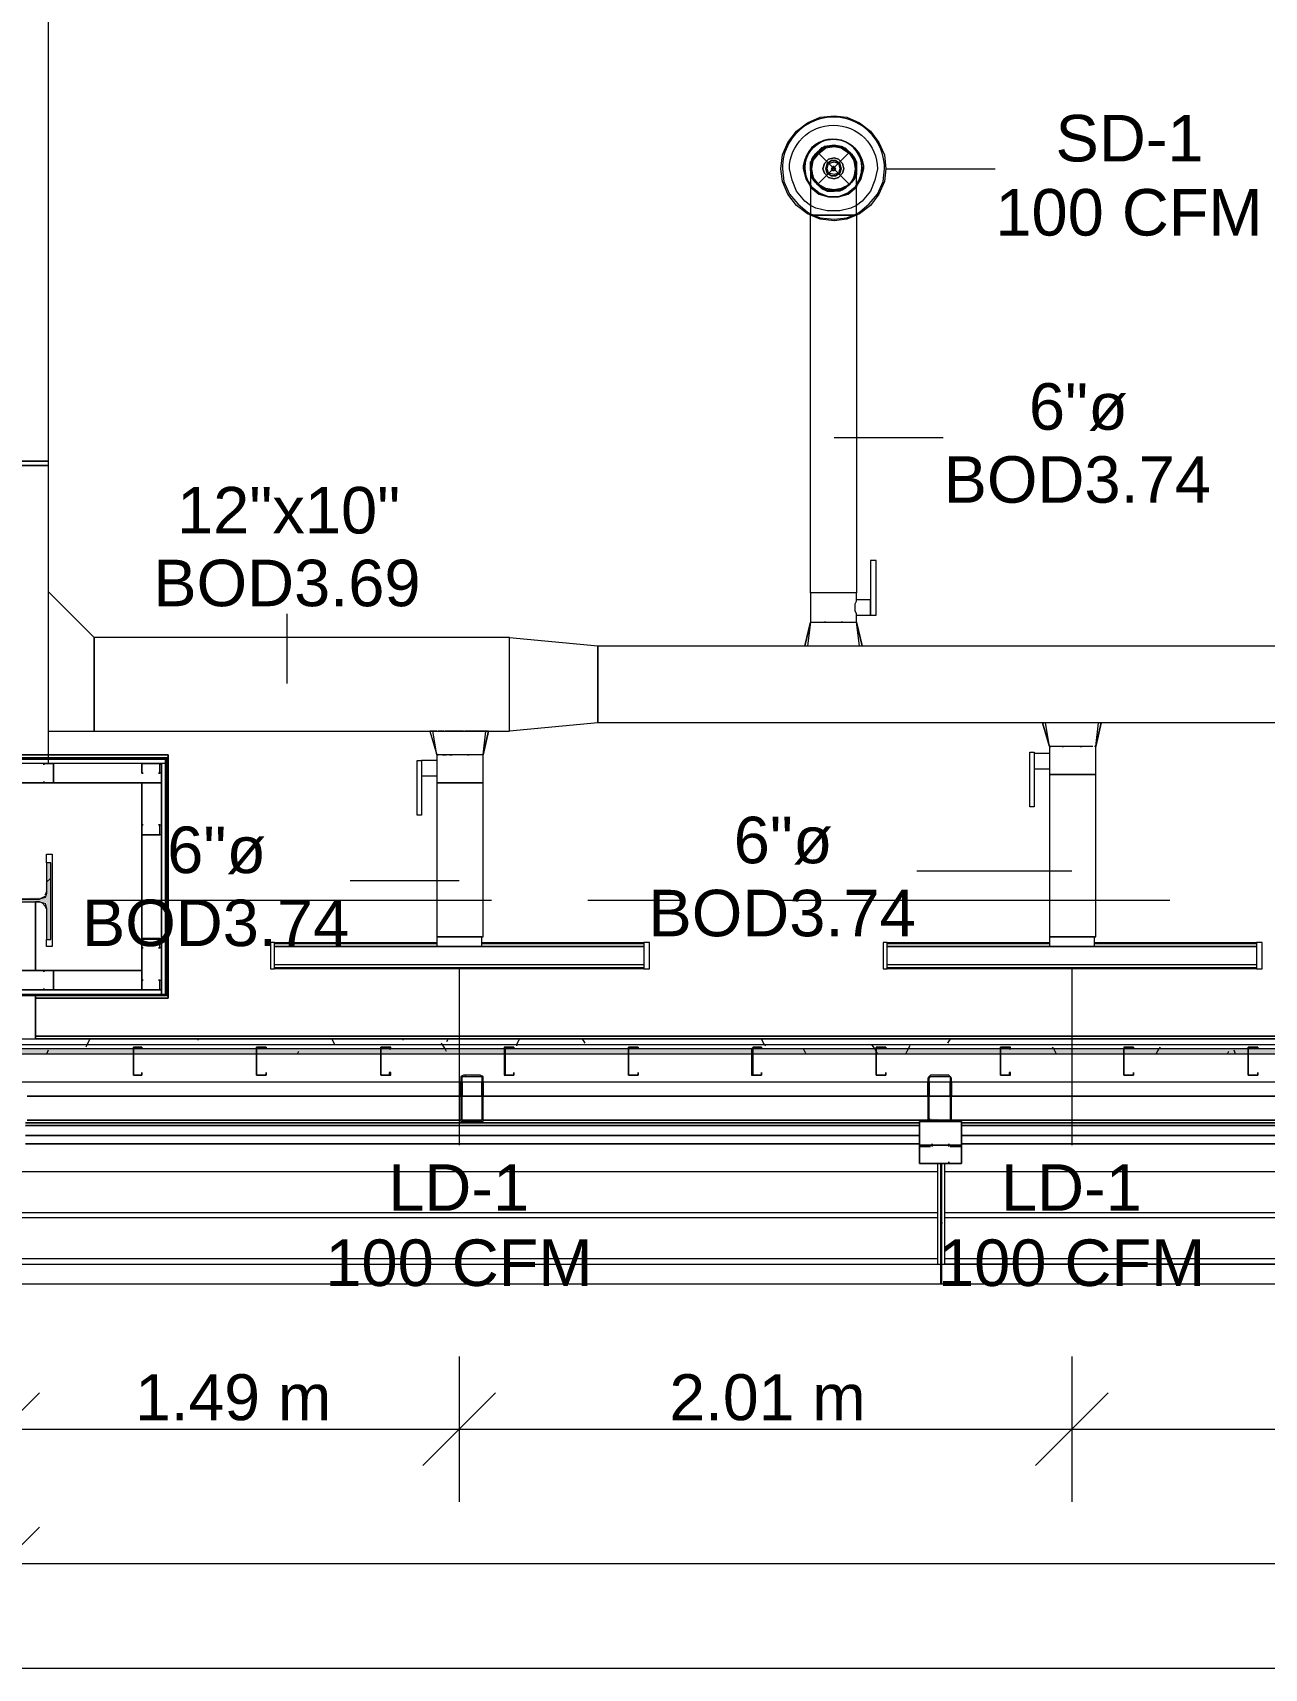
# Model space of a CAD drawing. Header units: metres. Extents: x 39 to 278, y -7 to 151.
# Drawn here: x 64.76 to 68.8, y 9 to 14.36 of the extents above; entities that cross this region are included whole.
import ezdxf

# ---------------------------------------------------------------- set-up
doc = ezdxf.new("R2010")
doc.units = ezdxf.units.M
doc.layers.add('HVAC - Ductos', color=5, linetype='Continuous', lineweight=50)
doc.layers.add('PDF_Geometry', color=7, linetype='Continuous', true_color=0xaaaaaa)
doc.layers.add('PDF_Solid Fills', color=7, linetype='Continuous', true_color=0xffffff)
doc.layers.add('PDF_Text', color=7, linetype='Continuous')
doc.styles.add('PDF Helvetica', font='')
doc.styles.get('PDF Helvetica').set_extended_font_data('Helvetica')

msp = doc.modelspace()

# ---------------------------------------------------------------- hatches: boundary and pattern name
at = {"layer": 'PDF_Solid Fills', "lineweight": 0, "transparency": 33554559}
msp.add_hatch(color=256, dxfattribs=at).paths.add_polyline_path([(64.8094, 11.6405), (64.8048, 11.5305), (64.7864, 11.526), (64.5526, 11.5214), (64.5526, 11.526), (64.5343, 11.526), (64.5343, 11.5397), (64.5298, 11.5397), (64.5298, 11.6405), (64.516, 11.6405), (64.516, 11.3885), (64.5298, 11.3885), (64.5298, 11.4939), (64.5343, 11.5122), (64.8048, 11.5122), (64.8094, 11.5077), (64.8094, 11.3885), (64.823, 11.3885), (64.823, 11.6405)])
h = msp.add_hatch(color=256, dxfattribs=at)
h.paths.add_polyline_path([(46.8196, 11.0127), (46.8196, 11.031), (45.1878, 11.031), (45.1878, 11.0127)])
h.paths.add_polyline_path([(104.0706, 11.0127), (106.0827, 11.0127), (106.0827, 11.031), (104.0706, 11.031)])
h.paths.add_polyline_path([(104.0659, 11.0127), (104.0659, 11.031), (101.2289, 11.031), (101.2289, 11.0127)])
h.paths.add_polyline_path([(101.2243, 11.0127), (101.2243, 11.031), (99.1984, 11.031), (99.1984, 11.0127)])
h.paths.add_polyline_path([(99.1938, 11.0127), (99.1938, 11.031), (96.3568, 11.031), (96.3568, 11.0127)])
h.paths.add_polyline_path([(96.3522, 11.0127), (96.3522, 11.031), (94.3263, 11.031), (94.3263, 11.0127)])
h.paths.add_polyline_path([(94.3217, 11.0127), (94.3217, 11.031), (93.5151, 11.031), (93.5151, 11.0127)])
h.paths.add_polyline_path([(93.5105, 11.0127), (93.5105, 11.031), (91.4846, 11.031), (91.4846, 11.0127)])
h.paths.add_polyline_path([(91.4801, 11.0127), (91.4801, 11.031), (89.4542, 11.031), (89.4542, 11.0127)])
h.paths.add_polyline_path([(89.4496, 11.0127), (89.4496, 11.031), (88.6429, 11.031), (88.6429, 11.0127)])
h.paths.add_polyline_path([(88.6383, 11.0127), (88.6383, 11.031), (86.6125, 11.031), (86.6125, 11.0127)])
h.paths.add_polyline_path([(86.6079, 11.0127), (86.6079, 11.031), (84.582, 11.031), (84.582, 11.0127)])
h.paths.add_polyline_path([(84.5774, 11.0127), (84.5774, 11.031), (83.7708, 11.031), (83.7708, 11.0127)])
h.paths.add_polyline_path([(83.7662, 11.0127), (83.7662, 11.031), (81.7404, 11.031), (81.7404, 11.0127)])
h.paths.add_polyline_path([(81.7358, 11.0127), (81.7358, 11.031), (78.8986, 11.031), (78.8986, 11.0127)])
h.paths.add_polyline_path([(78.894, 11.0127), (78.894, 11.031), (76.8682, 11.031), (76.8682, 11.0127)])
h.paths.add_polyline_path([(76.8636, 11.0127), (76.8636, 11.031), (74.0265, 11.031), (74.0265, 11.0127)])
h.paths.add_polyline_path([(74.0219, 11.0127), (74.0219, 11.031), (71.9961, 11.031), (71.9961, 11.0127)])
h.paths.add_polyline_path([(71.9915, 11.0127), (71.9915, 11.031), (71.1848, 11.031), (71.1848, 11.0127)])
h.paths.add_polyline_path([(71.1802, 11.0127), (71.1802, 11.031), (69.1543, 11.031), (69.1543, 11.0127)])
h.paths.add_polyline_path([(69.1497, 11.0127), (69.1497, 11.031), (67.1239, 11.031), (67.1239, 11.0127)])
h.paths.add_polyline_path([(67.1193, 11.0127), (67.1193, 11.031), (66.3127, 11.031), (66.3127, 11.0127)])
h.paths.add_polyline_path([(66.3081, 11.0127), (66.3081, 11.031), (64.2822, 11.031), (64.2822, 11.0127)])
h.paths.add_polyline_path([(64.2776, 11.0127), (64.2776, 11.031), (62.2518, 11.031), (62.2518, 11.0127)])
h.paths.add_polyline_path([(62.2472, 11.0127), (62.2472, 11.031), (61.4405, 11.031), (61.4405, 11.0127)])
h.paths.add_polyline_path([(61.436, 11.0127), (61.436, 11.031), (59.4101, 11.031), (59.4101, 11.0127)])
h.paths.add_polyline_path([(59.4055, 11.0127), (59.4055, 11.031), (56.5684, 11.031), (56.5684, 11.0127)])
h.paths.add_polyline_path([(56.5638, 11.0127), (56.5638, 11.031), (54.5379, 11.031), (54.5379, 11.0127)])
h.paths.add_polyline_path([(54.5333, 11.0127), (54.5333, 11.031), (51.6963, 11.031), (51.6963, 11.0127)])
h.paths.add_polyline_path([(51.6917, 11.0127), (51.6917, 11.031), (49.6658, 11.031), (49.6658, 11.0127)])
h.paths.add_polyline_path([(49.6612, 11.0127), (49.6612, 11.031), (48.8546, 11.031), (48.8546, 11.0127)])
h.paths.add_polyline_path([(48.85, 11.0127), (48.85, 11.031), (46.8241, 11.031), (46.8241, 11.0127)])
h = msp.add_hatch(color=256, dxfattribs=at)
h.paths.add_polyline_path([(66.1706, 10.9393), (66.1706, 10.9439), (66.166, 10.9439)])
h.paths.add_polyline_path([(66.1706, 10.9347), (66.166, 10.9347), (66.166, 10.7926), (66.2393, 10.7926), (66.2393, 10.9347), (66.2348, 10.9347), (66.2348, 10.7972), (66.1706, 10.7972)])
h.paths.add_polyline_path([(66.2393, 10.9393), (66.2393, 10.9439), (66.2348, 10.9439)])
h.paths.add_polyline_path([(66.2302, 10.9393), (66.2302, 10.9439), (66.1752, 10.9439)])
h = msp.add_hatch(color=256, dxfattribs=at)
h.paths.add_polyline_path([(67.702, 10.7926), (67.7701, 10.7972), (67.706, 10.8018), (67.7014, 10.8018), (67.7014, 10.7926)])
h.paths.add_polyline_path([(67.7701, 10.7972), (67.7747, 10.9347), (67.7701, 10.9347)])
h.paths.add_polyline_path([(67.7656, 10.9393), (67.7656, 10.9439), (67.7014, 10.9439)])
h.paths.add_polyline_path([(67.7014, 10.9347), (67.6968, 10.9347), (67.6968, 10.8018)])

# ---------------------------------------------------------------- linework, layer by layer
at = {"layer": 'HVAC - Ductos', "lineweight": 0}
for points in [[(64.8139, 14.7802), (64.8139, 12.956), (64.4564, 12.956), (64.4564, 14.7802)], [(67.3118, 12.5251), (67.3118, 13.7627), (67.3027, 13.7673), (67.266, 13.7947), (67.2385, 13.8314), (67.2201, 13.8727), (67.2156, 13.9139), (67.2201, 13.9598), (67.2385, 14.001), (67.266, 14.0377), (67.3027, 14.0652), (67.3439, 14.0835), (67.3897, 14.0881), (67.431, 14.0835), (67.4723, 14.0652), (67.5089, 14.0377), (67.5364, 14.001), (67.5548, 13.9598), (67.5594, 13.9139), (67.5548, 13.8727), (67.5364, 13.8314), (67.5089, 13.7947), (67.4723, 13.7673), (67.4631, 13.7627), (67.4631, 12.5251), (67.454, 12.5251), (67.4402, 12.5251), (67.4264, 12.5251), (67.4081, 12.5251), (67.3897, 12.5251), (67.3668, 12.5251), (67.3485, 12.5251), (67.3348, 12.5251), (67.321, 12.5251), (67.3164, 12.5251)], [(67.454, 13.8864), (67.4402, 13.8635), (67.4127, 13.8498), (67.3897, 13.8452), (67.3623, 13.8498), (67.3393, 13.8635), (67.321, 13.8864), (67.3164, 13.9139), (67.321, 13.9414), (67.3393, 13.9643), (67.3623, 13.9827), (67.3897, 13.9872), (67.4127, 13.9827), (67.4402, 13.9643), (67.454, 13.9414), (67.4585, 13.9139)], [(67.3485, 13.9827), (67.3348, 13.9689), (67.3485, 13.9781), (67.3668, 13.9872)], [(67.3577, 13.9323), (67.3531, 13.9139), (67.3577, 13.9323), (67.3714, 13.946), (67.3897, 13.9506), (67.4035, 13.946), (67.4173, 13.9323), (67.4218, 13.9139), (67.4173, 13.9323), (67.4035, 13.946), (67.3897, 13.9506), (67.3714, 13.946)], [(67.3668, 13.9323), (67.3623, 13.9139), (67.3668, 13.9323), (67.3806, 13.9414), (67.3943, 13.9414), (67.4081, 13.9323), (67.4127, 13.9139), (67.4081, 13.9323), (67.3943, 13.9414), (67.3806, 13.9414)], [(67.4035, 13.9002), (67.3897, 13.8956), (67.3714, 13.9002), (67.3668, 13.9139), (67.3714, 13.9323), (67.3897, 13.9368), (67.4035, 13.9323), (67.4081, 13.9139)], [(67.2889, 13.9139), (67.2981, 13.8819), (67.3118, 13.8589), (67.2981, 13.8819)], [(67.3348, 13.8635), (67.3164, 13.8864), (67.3118, 13.9139), (67.3118, 13.9093), (67.3118, 13.8956), (67.321, 13.8773), (67.3348, 13.8635), (67.3485, 13.8498), (67.3668, 13.8406), (67.3897, 13.8406), (67.3623, 13.8452), (67.3577, 13.8452)], [(67.4173, 13.9002), (67.4218, 13.9139), (67.4173, 13.9002), (67.4035, 13.8864), (67.3897, 13.8819), (67.3714, 13.8864), (67.3577, 13.9002), (67.3531, 13.9139), (67.3577, 13.9002), (67.3714, 13.8864), (67.3897, 13.8819), (67.4035, 13.8864)], [(67.4081, 13.9002), (67.4127, 13.9139), (67.4081, 13.9002), (67.3943, 13.891), (67.3806, 13.891), (67.3668, 13.9002), (67.3623, 13.9139), (67.3668, 13.9002), (67.3806, 13.891), (67.3943, 13.891)], [(67.3852, 13.9185), (67.3806, 13.9139), (67.3852, 13.9231), (67.3897, 13.9231), (67.3943, 13.9139), (67.3897, 13.9185)], [(67.3897, 13.9093), (67.3943, 13.9139), (67.3897, 13.9093), (67.3852, 13.9093), (67.3806, 13.9139), (67.3852, 13.9093)], [(67.4402, 13.8635), (67.4585, 13.8864), (67.4402, 13.8635), (67.4173, 13.8452)], [(67.3164, 13.8543), (67.3393, 13.836), (67.3714, 13.8222), (67.4035, 13.8222), (67.4356, 13.836), (67.4585, 13.8543), (67.4631, 13.8635), (67.4585, 13.8543), (67.4356, 13.836), (67.4035, 13.8222), (67.3714, 13.8222), (67.3393, 13.836), (67.3164, 13.8543), (67.3118, 13.8635)], [(67.4631, 13.8543), (67.4356, 13.8314), (67.4035, 13.8222), (67.3714, 13.8222), (67.3393, 13.8314), (67.3118, 13.8543), (67.3118, 13.8589), (67.3118, 13.8543), (67.3393, 13.8314), (67.3714, 13.8222), (67.4035, 13.8222), (67.4356, 13.8314), (67.4631, 13.8543), (67.4631, 13.8589)], [(64.8139, 12.956), (64.8139, 12.9423), (64.4564, 12.9423), (64.4564, 12.956)], [(64.4564, 11.9935), (64.4564, 12.9423), (64.8139, 12.9423), (64.8139, 11.9935)], [(64.9652, 12.0714), (66.3264, 12.0714), (66.3264, 12.3785), (64.9652, 12.3785), (64.9652, 12.0714), (64.9652, 12.3785), (64.8139, 12.5297), (64.8139, 12.0714)], [(66.3264, 12.0714), (66.3264, 12.3785), (66.6152, 12.351), (66.6152, 12.0989)], [(69.3331, 12.0989), (66.6152, 12.0989), (66.6152, 12.351), (69.3331, 12.351)], [(68.1369, 12.021), (68.1414, 12.021)], [(68.1964, 12.021), (68.201, 12.021)], [(64.8139, 11.966), (64.4564, 11.966), (64.4564, 11.9935), (64.8139, 11.9935)], [(66.0239, 11.9751), (66.0377, 11.9751), (66.0377, 11.7964), (66.0239, 11.7964)], [(66.2393, 11.9935), (66.2348, 11.9935), (66.2302, 11.9935), (66.2164, 11.9935), (66.1981, 11.9935), (66.1798, 11.9935), (66.1614, 11.9935), (66.1431, 11.9935), (66.1247, 11.9935), (66.1064, 11.9935), (66.0972, 11.9935), (66.0927, 11.9935), (66.0881, 11.9935), (66.0927, 11.9935), (66.0881, 11.9935), (66.0881, 11.9751), (66.0377, 11.9751), (66.0377, 11.9705), (66.0377, 11.966), (66.0377, 11.9614), (66.0377, 11.9569), (66.0377, 11.9477), (66.0377, 11.9431), (66.0377, 11.9339), (66.0377, 11.9293), (66.0377, 11.9247), (66.0881, 11.9247), (66.0881, 11.9018), (66.0972, 11.9018), (66.1064, 11.9018), (66.1247, 11.9018), (66.1431, 11.9018), (66.1614, 11.9018), (66.1798, 11.9018), (66.1981, 11.9018), (66.2164, 11.9018), (66.2302, 11.9018), (66.2348, 11.9018), (66.2393, 11.9018)], [(66.1064, 11.9935), (66.1201, 11.9935)], [(66.1293, 11.9935), (66.1339, 11.9935), (66.1385, 11.9935), (66.1339, 11.9935)], [(66.1889, 11.9935), (66.1935, 11.9935)], [(68.0314, 12.0027), (68.0451, 12.0027), (68.0451, 11.8239), (68.0314, 11.8239)], [(66.1614, 11.3655), (66.1798, 11.3655), (66.1981, 11.3655), (66.2164, 11.3655), (66.2256, 11.3655), (66.2348, 11.3655), (66.2348, 11.3977), (66.2256, 11.3977), (66.2164, 11.3977), (66.1981, 11.3977), (66.1798, 11.3977), (66.1614, 11.3977), (66.1431, 11.3977), (66.1247, 11.3977), (66.111, 11.3977), (66.0972, 11.3977), (66.0881, 11.3977), (66.0972, 11.3977), (66.1064, 11.3977), (66.1247, 11.3977), (66.1431, 11.3977), (66.1614, 11.3977), (66.1798, 11.3977), (66.1981, 11.3977), (66.2164, 11.3977), (66.2302, 11.3977), (66.2348, 11.3977), (66.2393, 11.3977), (66.2393, 11.9018), (66.2348, 11.9018), (66.2302, 11.9018), (66.2164, 11.9018), (66.1981, 11.9018), (66.1798, 11.9018), (66.1614, 11.9018), (66.1431, 11.9018), (66.1247, 11.9018), (66.1064, 11.9018), (66.0972, 11.9018), (66.0881, 11.9018), (66.0881, 11.3977), (66.0881, 11.3655), (66.0972, 11.3655), (66.111, 11.3655), (66.1247, 11.3655), (66.1431, 11.3655)], [(68.1689, 11.3655), (68.1873, 11.3655), (68.2056, 11.3655), (68.2239, 11.3655), (68.2331, 11.3655), (68.2423, 11.3655), (68.2423, 11.3977), (68.2331, 11.3977), (68.2239, 11.3977), (68.2056, 11.3977), (68.1873, 11.3977), (68.1689, 11.3977), (68.1506, 11.3977), (68.1323, 11.3977), (68.1185, 11.3977), (68.1048, 11.3977), (68.0956, 11.3977), (68.1048, 11.3977), (68.1139, 11.3977), (68.1323, 11.3977), (68.1506, 11.3977), (68.1689, 11.3977), (68.1873, 11.3977), (68.2056, 11.3977), (68.2239, 11.3977), (68.2377, 11.3977), (68.2423, 11.3977), (68.2469, 11.3977), (68.2469, 11.9293), (68.2423, 11.9293), (68.2377, 11.9293), (68.2239, 11.9293), (68.2056, 11.9293), (68.1873, 11.9293), (68.1689, 11.9293), (68.1506, 11.9293), (68.1323, 11.9293), (68.1139, 11.9293), (68.1048, 11.9293), (68.0956, 11.9293), (68.0956, 11.3977), (68.0956, 11.3655), (68.1048, 11.3655), (68.1185, 11.3655), (68.1323, 11.3655), (68.1506, 11.3655)], [(65.5426, 11.2923), (65.5564, 11.2923), (65.5564, 11.3793), (65.5426, 11.3793)], [(65.5564, 11.3655), (66.7664, 11.3655), (65.5564, 11.3655), (66.7664, 11.3655), (66.7664, 11.306), (65.5564, 11.306)], [(66.7848, 11.2923), (66.7848, 11.3793), (66.7664, 11.3793), (66.7664, 11.2923)], [(67.5502, 11.2923), (67.5639, 11.2923), (67.5639, 11.3793), (67.5502, 11.3793)], [(67.5639, 11.3655), (68.7739, 11.3655), (67.5639, 11.3655), (68.7739, 11.3655), (68.7739, 11.306), (67.5639, 11.306)], [(68.7923, 11.2923), (68.7923, 11.3793), (68.7739, 11.3793), (68.7739, 11.2923)]]:
    msp.add_lwpolyline(points, close=True, dxfattribs=at)
for points in [[(67.4631, 13.7673), (67.4723, 13.7719), (67.5043, 13.7993), (67.5318, 13.8314), (67.5502, 13.8727), (67.5548, 13.9139, 1.013601), (67.2201, 13.9139), (67.2247, 13.8727), (67.2431, 13.8314), (67.2706, 13.7993), (67.3027, 13.7719), (67.3118, 13.7673)], [(67.3118, 13.7947), (67.2935, 13.8085), (67.266, 13.8406), (67.2523, 13.8773), (67.2431, 13.9139, -0.994113), (67.5318, 13.9139), (67.5227, 13.8773), (67.5089, 13.8406), (67.4814, 13.8085), (67.4631, 13.7947)]]:
    msp.add_lwpolyline(points, format="xyb", dxfattribs=at)
for points in [[(67.486, 13.9139), (67.4768, 13.8819), (67.4631, 13.8589, 1.389573), (67.2889, 13.9139, -0.989706)], [(67.2935, 13.9139), (67.2981, 13.8819), (67.3118, 13.8635, -1.4037), (67.4814, 13.9139), (67.4768, 13.8819), (67.4631, 13.8635, 1.403678)]]:
    msp.add_lwpolyline(points, format="xyb", close=True, dxfattribs=at)
for points in [[(67.3164, 13.946), (67.3348, 13.9689), (67.3256, 13.9506), (67.3164, 13.9368), (67.3118, 13.9139), (67.3164, 13.8956), (67.3256, 13.8773), (67.3348, 13.8635), (67.3485, 13.8543), (67.3668, 13.8452), (67.3897, 13.8406), (67.4081, 13.8452), (67.4264, 13.8543), (67.4402, 13.8635), (67.4494, 13.8773), (67.4585, 13.8956), (67.4631, 13.9139), (67.4585, 13.9368), (67.4494, 13.9506), (67.4402, 13.9689), (67.4264, 13.9781), (67.4081, 13.9872), (67.3897, 13.9872), (67.3668, 13.9872), (67.3897, 13.9918), (67.4081, 13.9872), (67.4264, 13.9827), (67.4402, 13.9689), (67.454, 13.9552), (67.4631, 13.9368), (67.4631, 13.9139), (67.4631, 13.9093), (67.4631, 13.8956), (67.454, 13.8773), (67.4402, 13.8635), (67.4264, 13.8498), (67.4081, 13.8406), (67.3897, 13.8406), (67.4173, 13.8452), (67.4127, 13.8452), (67.3897, 13.8406), (67.3577, 13.8452), (67.3348, 13.8635), (67.3164, 13.8864), (67.3118, 13.9139), (67.3164, 13.9368), (67.321, 13.9552), (67.3348, 13.9689), (67.321, 13.946), (67.3348, 13.9689), (67.3577, 13.9827)], [(67.3164, 13.946), (67.321, 13.9552), (67.3348, 13.9689), (67.3485, 13.9827), (67.3577, 13.9827), (67.3577, 13.9872), (67.3623, 13.9872), (67.3668, 13.9872), (67.3897, 13.9918), (67.4081, 13.9872), (67.4127, 13.9872), (67.4173, 13.9872), (67.4173, 13.9827), (67.4264, 13.9827), (67.4402, 13.9689), (67.454, 13.9552), (67.4585, 13.946)], [(67.3897, 13.9918), (67.3577, 13.9872), (67.3348, 13.9689)], [(67.3393, 13.9689), (67.3577, 13.9827), (67.3623, 13.9872), (67.3852, 13.9918)], [(67.4173, 13.9827), (67.4127, 13.9872), (67.3897, 13.9918), (67.4173, 13.9872), (67.4402, 13.9689), (67.4173, 13.9827), (67.4402, 13.9689), (67.454, 13.946), (67.4402, 13.9689), (67.4585, 13.946), (67.4585, 13.9414), (67.4631, 13.9139), (67.4585, 13.891), (67.4585, 13.8864), (67.454, 13.8819)], [(67.3118, 13.9139), (67.3164, 13.946), (67.3164, 13.9414), (67.3118, 13.9185)], [(67.3118, 13.9093), (67.3118, 13.9139), (67.3118, 13.9368), (67.3164, 13.9414), (67.3164, 13.946), (67.321, 13.946), (67.3164, 13.946), (67.3164, 13.9414)], [(67.321, 13.891), (67.3118, 13.9139), (67.321, 13.9414)], [(67.321, 13.9552), (67.321, 13.9552)], [(67.3577, 13.9827), (67.3577, 13.9872), (67.3623, 13.9872)], [(67.3623, 13.9827), (67.3897, 13.9872), (67.4127, 13.9827)], [(67.3668, 13.9872), (67.3668, 13.9872)], [(67.4127, 13.9872), (67.4173, 13.9872), (67.4173, 13.9827)], [(67.4264, 13.9827), (67.4264, 13.9827)], [(67.454, 13.9552), (67.454, 13.9552)], [(67.4585, 13.9414), (67.4585, 13.946), (67.454, 13.946), (67.4585, 13.946), (67.4585, 13.9414), (67.4631, 13.9368), (67.4631, 13.9139), (67.4631, 13.9093)], [(67.4631, 13.9139), (67.4585, 13.946)], [(67.4585, 13.9414), (67.4631, 13.9185)], [(67.3118, 13.9139), (67.3118, 13.9139)], [(67.3118, 13.9139), (67.3118, 13.9093), (67.3118, 13.891), (67.3118, 13.8635), (67.3118, 13.8268), (67.3118, 13.781), (67.3118, 13.7627), (67.3164, 13.7627), (67.321, 13.7627), (67.3348, 13.7627), (67.3485, 13.7627), (67.3668, 13.7627), (67.3897, 13.7627), (67.4081, 13.7627), (67.4264, 13.7627), (67.4402, 13.7627), (67.454, 13.7627), (67.4631, 13.7627), (67.4631, 13.8085), (67.4631, 13.8452), (67.4631, 13.8819), (67.4631, 13.9048), (67.4631, 13.9139)], [(67.321, 13.8819), (67.3164, 13.8864), (67.3164, 13.891)], [(67.3577, 13.8498), (67.3348, 13.8635), (67.321, 13.8864)], [(67.454, 13.8864), (67.4402, 13.8635), (67.4173, 13.8498)], [(67.4631, 13.9139), (67.4585, 13.8864), (67.4631, 13.9139)], [(67.5594, 13.9139), (67.9169, 13.9139)], [(67.3577, 13.8452), (67.3577, 13.8452)], [(67.4173, 13.8452), (67.3897, 13.8406), (67.3577, 13.8452)], [(67.4173, 13.8452), (67.4173, 13.8452)], [(67.4631, 13.7947), (67.4448, 13.7856), (67.4081, 13.7765), (67.3668, 13.7765), (67.3302, 13.7856), (67.3118, 13.7947)], [(67.3118, 13.7673), (67.3439, 13.7535), (67.3897, 13.7489), (67.431, 13.7535), (67.4631, 13.7673)], [(67.4631, 13.7627), (67.431, 13.7489), (67.3897, 13.7443), (67.3439, 13.7489), (67.3118, 13.7627)], [(67.4631, 13.7627), (67.454, 13.7627), (67.4402, 13.7627), (67.4264, 13.7627), (67.4081, 13.7627), (67.3897, 13.7627), (67.3668, 13.7627), (67.3485, 13.7627), (67.3348, 13.7627), (67.321, 13.7627), (67.3164, 13.7627), (67.3118, 13.7627)], [(67.3897, 13.0339), (67.7473, 13.0339)], [(67.3118, 12.4289), (67.3164, 12.4289), (67.321, 12.4289), (67.3348, 12.4289), (67.3485, 12.4289), (67.3668, 12.4289), (67.3897, 12.4289), (67.4081, 12.4289), (67.4264, 12.4289), (67.4402, 12.4289), (67.454, 12.4289), (67.4585, 12.4289), (67.4631, 12.4289), (67.4631, 12.4518), (67.5089, 12.4518), (67.5273, 12.4518), (67.5273, 12.6306), (67.5089, 12.6306), (67.5089, 12.4518), (67.5089, 12.4564), (67.5089, 12.461), (67.5089, 12.4656), (67.5089, 12.4701), (67.5089, 12.4793), (67.5089, 12.4839), (67.5089, 12.4885), (67.5089, 12.4931), (67.5089, 12.4977), (67.5089, 12.5023), (67.4631, 12.5023), (67.4631, 12.5251), (67.454, 12.5251), (67.4402, 12.5251), (67.4264, 12.5251), (67.4081, 12.5251), (67.3897, 12.5251), (67.3668, 12.5251), (67.3485, 12.5251), (67.3348, 12.5251), (67.321, 12.5251), (67.3164, 12.5251), (67.3118, 12.5251), (67.3118, 12.4289), (67.3027, 12.351)], [(67.4631, 12.4518), (67.4631, 12.4564), (67.4585, 12.4656), (67.4585, 12.4747), (67.4585, 12.4839), (67.4585, 12.4885), (67.4631, 12.4977), (67.4631, 12.5023)], [(65.5976, 12.2273), (65.5976, 12.4564)], [(67.2935, 12.351), (67.3118, 12.4289), (67.2935, 12.351), (67.2981, 12.351), (67.3027, 12.351), (67.3118, 12.351)], [(67.3164, 12.4289), (67.3164, 12.4289)], [(67.3348, 12.4289), (67.3348, 12.4289)], [(67.3531, 12.4289), (67.3577, 12.4289), (67.3623, 12.4289), (67.3577, 12.4289)], [(67.3852, 12.4289), (67.3897, 12.4289)], [(67.4173, 12.4289), (67.4127, 12.4289), (67.4173, 12.4289), (67.4218, 12.4289)], [(67.4402, 12.4289), (67.4402, 12.4289)], [(67.454, 12.4289), (67.4585, 12.4289)], [(67.4814, 12.351), (67.4631, 12.4289), (67.4814, 12.351)], [(67.4631, 12.4289), (67.4631, 12.4289)], [(67.4723, 12.351), (67.4631, 12.4289)], [(67.2935, 12.351), (67.2935, 12.351)], [(67.3164, 12.351), (67.3348, 12.351)], [(67.3393, 12.351), (67.3439, 12.351), (67.3531, 12.351), (67.3668, 12.351), (67.3714, 12.351), (67.376, 12.351), (67.3989, 12.351), (67.4035, 12.351), (67.4081, 12.351), (67.4218, 12.351), (67.431, 12.351), (67.4356, 12.351), (67.4402, 12.351), (67.4585, 12.351), (67.4723, 12.351), (67.4768, 12.351), (67.4814, 12.351)], [(67.4814, 12.351), (67.4814, 12.351)], [(66.0881, 12.0714), (66.079, 12.0714), (66.0744, 12.0714), (66.0698, 12.0714), (66.0652, 12.0714), (66.0881, 11.9935), (66.0744, 12.0714)], [(66.0698, 12.0714), (66.0652, 12.0714), (66.0881, 11.9935)], [(66.111, 12.0714), (66.1064, 12.0714), (66.0927, 12.0714)], [(66.1752, 12.0714), (66.1522, 12.0714), (66.1477, 12.0714), (66.1431, 12.0714), (66.1293, 12.0714), (66.1201, 12.0714), (66.1156, 12.0714)], [(66.2531, 12.0714), (66.2577, 12.0714), (66.2531, 12.0714), (66.2485, 12.0714), (66.2348, 12.0714), (66.2164, 12.0714), (66.2118, 12.0714), (66.2072, 12.0714), (66.1981, 12.0714), (66.1844, 12.0714), (66.1798, 12.0714)], [(66.2577, 12.0714), (66.2393, 11.9935), (66.2577, 12.0714)], [(66.2393, 11.9935), (66.2485, 12.0714)], [(68.0956, 12.0989), (68.0864, 12.0989), (68.0819, 12.0989), (68.0773, 12.0989), (68.0727, 12.0989), (68.0956, 12.021), (68.0727, 12.0989), (68.0773, 12.0989)], [(68.0956, 12.021), (68.1002, 12.021), (68.0956, 12.021), (68.0819, 12.0989)], [(68.1185, 12.0989), (68.1139, 12.0989), (68.1002, 12.0989)], [(68.1827, 12.0989), (68.1598, 12.0989), (68.1552, 12.0989), (68.1506, 12.0989), (68.1369, 12.0989), (68.1277, 12.0989), (68.1231, 12.0989)], [(68.2606, 12.0989), (68.2652, 12.0989), (68.2606, 12.0989), (68.256, 12.0989), (68.2423, 12.0989), (68.2239, 12.0989), (68.2193, 12.0989), (68.2147, 12.0989), (68.2056, 12.0989), (68.1919, 12.0989), (68.1873, 12.0989)], [(68.2652, 12.0989), (68.2469, 12.021), (68.2652, 12.0989)], [(68.2469, 12.021), (68.256, 12.0989)], [(68.2377, 12.021), (68.2239, 12.021), (68.2056, 12.021), (68.1873, 12.021), (68.1689, 12.021), (68.1506, 12.021), (68.1323, 12.021), (68.1139, 12.021), (68.1048, 12.021), (68.1002, 12.021), (68.0956, 12.021), (68.0956, 11.9981), (68.0451, 11.9981), (68.0451, 11.9935), (68.0451, 11.9889), (68.0451, 11.9797), (68.0451, 11.9751), (68.0451, 11.966), (68.0451, 11.9614), (68.0451, 11.9569), (68.0451, 11.9523), (68.0451, 11.9477), (68.0956, 11.9477), (68.0956, 11.9293), (68.1048, 11.9293), (68.1139, 11.9293), (68.1323, 11.9293), (68.1506, 11.9293), (68.1689, 11.9293), (68.1873, 11.9293), (68.2056, 11.9293), (68.2239, 11.9293), (68.2377, 11.9293), (68.2423, 11.9293), (68.2469, 11.9293), (68.2469, 12.021), (68.2423, 12.021)], [(66.0881, 11.9751), (66.0881, 11.9705), (66.0881, 11.966), (66.0881, 11.9614), (66.0881, 11.9523), (66.0881, 11.9431), (66.0881, 11.9339), (66.0881, 11.9293), (66.0881, 11.9247)], [(68.0956, 11.9981), (68.0956, 11.9935), (68.0956, 11.9889), (68.0956, 11.9797), (68.0956, 11.9705), (68.0956, 11.9614), (68.0956, 11.9569), (68.0956, 11.9523), (68.0956, 11.9477)], [(66.1614, 11.581), (65.804, 11.581)], [(68.1689, 11.6131), (67.6602, 11.6131)], [(65.5564, 11.3472), (65.5564, 11.3564), (65.5564, 11.3747), (65.5564, 11.3793), (66.0881, 11.3793)], [(66.0881, 11.3747), (65.5564, 11.3747)], [(66.2348, 11.3977), (66.2393, 11.3977)], [(66.2348, 11.3793), (66.7664, 11.3793), (66.7664, 11.3747), (66.7664, 11.3564), (66.7664, 11.3472)], [(66.7664, 11.3747), (66.2348, 11.3747)], [(67.5639, 11.3472), (67.5639, 11.3564), (67.5639, 11.3747), (67.5639, 11.3793), (68.0956, 11.3793)], [(68.0956, 11.3747), (67.5639, 11.3747)], [(68.2423, 11.3977), (68.2469, 11.3977)], [(68.2423, 11.3793), (68.7739, 11.3793), (68.7739, 11.3747), (68.7739, 11.3564), (68.7739, 11.3472)], [(68.7739, 11.3747), (68.2423, 11.3747)], [(65.5564, 11.3518), (65.5564, 11.3564), (65.5564, 11.361)], [(66.7664, 11.3243), (66.7664, 11.3151), (66.7664, 11.2968), (66.7664, 11.2923), (65.5564, 11.2923), (65.5564, 11.2968), (65.5564, 11.3151), (65.5564, 11.3243)], [(65.5564, 11.3105), (65.5564, 11.3151), (65.5564, 11.3197)], [(66.7664, 11.361), (66.7664, 11.3564), (66.7664, 11.3518)], [(66.7664, 11.3197), (66.7664, 11.3151), (66.7664, 11.3105)], [(67.5639, 11.3518), (67.5639, 11.3564), (67.5639, 11.361)], [(68.7739, 11.3243), (68.7739, 11.3151), (68.7739, 11.2968), (68.7739, 11.2923), (67.5639, 11.2923), (67.5639, 11.2968), (67.5639, 11.3151), (67.5639, 11.3243)], [(67.5639, 11.3105), (67.5639, 11.3151), (67.5639, 11.3197)], [(68.7739, 11.361), (68.7739, 11.3564), (68.7739, 11.3518)], [(68.7739, 11.3197), (68.7739, 11.3151), (68.7739, 11.3105)], [(65.5564, 11.2968), (66.7664, 11.2968)], [(66.1614, 11.2923), (66.1614, 10.7147)], [(67.5639, 11.2968), (68.7739, 11.2968)], [(68.1689, 11.2923), (68.1689, 10.7147)]]:
    msp.add_lwpolyline(points, dxfattribs=at)
at = {"layer": 'HVAC - Ductos', "color": 252, "lineweight": 0, "true_color": 0x939598}
for points in [[(66.1614, 10.0227), (66.1614, 9.7843), (66.1614, 9.5459)], [(68.1689, 10.0227), (68.1689, 9.7843), (68.1689, 9.5459)], [(64.7864, 9.9035), (64.6672, 9.7843), (64.5526, 9.6651)], [(66.2806, 9.9035), (66.1614, 9.7843), (66.0422, 9.6651)], [(68.2881, 9.9035), (68.1689, 9.7843), (68.0497, 9.6651)], [(46.0312, 9.7843), (47.4933, 9.7843), (49.7804, 9.7843), (51.9025, 9.7843), (54.3042, 9.7843), (55.4684, 9.7843), (56.6875, 9.7843), (58.6217, 9.7843), (61.1747, 9.7843), (63.3747, 9.7843), (64.6672, 9.7843), (66.1614, 9.7843), (68.1689, 9.7843), (70.4377, 9.7843), (72.5553, 9.7843), (75.3557, 9.7843), (77.8216, 9.7843), (80.3058, 9.7843), (82.3866, 9.7843), (84.2612, 9.7843), (86.0533, 9.7843), (87.2496, 9.7843), (89.5413, 9.7843)], [(64.7864, 9.4635), (64.6672, 9.3443), (64.5526, 9.2251)], [(46.0312, 9.3443), (55.4684, 9.3443), (64.6672, 9.3443), (73.8707, 9.3443), (86.0533, 9.3443), (95.2704, 9.3443), (104.7077, 9.3443)], [(46.0312, 9.0005), (104.7077, 9.0005)]]:
    msp.add_lwpolyline(points, dxfattribs=at)
at = {"layer": 'PDF_Geometry', "color": 8, "lineweight": 0, "true_color": 0x808080}
msp.add_lwpolyline([(67.4494, 13.9598), (67.4127, 13.9872), (67.3623, 13.9872), (67.3256, 13.9598), (67.3118, 13.9139), (67.3256, 13.8727), (67.3623, 13.8452), (67.4127, 13.8452), (67.4494, 13.8727), (67.4631, 13.9139)], close=True, dxfattribs=at)
for points in [[(67.3348, 13.9689), (67.4402, 13.8635)], [(67.4402, 13.9689), (67.3348, 13.8635)]]:
    msp.add_lwpolyline(points, dxfattribs=at)
at = {"layer": 'PDF_Geometry', "lineweight": 0}
for points in [[(65.1989, 11.9843), (65.2035, 11.9843), (65.2081, 11.9889), (65.2081, 11.9935), (64.1264, 11.9935), (64.1264, 11.9889), (64.131, 11.9843), (64.1356, 11.9843), (64.1356, 11.2051), (64.1356, 11.9843), (65.1989, 11.9843), (65.1989, 11.2051)], [(64.8322, 11.9018), (64.8322, 11.9614), (64.8322, 11.966), (64.8002, 11.966), (64.8002, 11.9614), (64.8002, 11.966), (64.8322, 11.966), (64.8322, 11.9614), (64.8322, 11.9018), (64.8002, 11.9018)], [(65.121, 11.9614), (65.121, 11.966), (65.1806, 11.966), (65.1852, 11.9614), (65.1852, 11.9339), (65.176, 11.9339), (65.1806, 11.9339), (65.1806, 11.9614), (65.1806, 11.966), (65.121, 11.966), (65.121, 11.9614), (65.121, 11.9339)], [(65.1852, 11.2097), (65.1989, 11.2097), (65.1989, 11.966), (65.1852, 11.966)], [(64.2135, 11.2877), (65.121, 11.2877), (65.121, 11.9018), (64.2135, 11.9018)], [(64.8002, 11.9064), (64.8002, 11.9018)], [(65.1256, 11.9339), (65.121, 11.9339)], [(65.121, 11.7323), (65.1806, 11.7323), (65.1806, 11.7643), (65.176, 11.7643), (65.1852, 11.7643), (65.1852, 11.7323), (65.1806, 11.7323), (65.121, 11.7323), (65.121, 11.7643)], [(65.1256, 11.7643), (65.121, 11.7643)], [(64.8094, 11.3885), (64.823, 11.3885), (64.823, 11.6405), (64.8094, 11.6405), (64.8094, 11.5397), (64.8048, 11.526), (64.7864, 11.5214), (64.5526, 11.5214), (64.5343, 11.526), (64.5298, 11.5397), (64.5298, 11.6405), (64.516, 11.6405), (64.516, 11.3885), (64.5298, 11.3885), (64.5298, 11.4893), (64.5343, 11.5077), (64.5526, 11.5122), (64.7864, 11.5122), (64.8048, 11.5077), (64.8094, 11.4893)], [(65.176, 11.361), (65.1806, 11.361), (65.1806, 11.3885), (65.121, 11.3885), (65.121, 11.361), (65.1256, 11.361), (65.121, 11.361), (65.121, 11.3885), (65.121, 11.3931), (65.1806, 11.3931), (65.1806, 11.3885), (65.1852, 11.3885), (65.1852, 11.361)], [(64.2135, 11.2877), (64.1493, 11.2877), (64.1493, 11.2235), (65.121, 11.2235), (65.121, 11.2877)], [(64.8002, 11.2831), (64.8002, 11.2877)], [(64.8322, 11.2877), (64.8322, 11.2831), (64.8322, 11.2235), (64.8002, 11.2235), (64.8002, 11.2281), (64.8002, 11.2235), (64.8322, 11.2235), (64.8322, 11.2831), (64.8322, 11.2877), (64.8002, 11.2877)], [(64.7726, 11.0631), (64.7726, 11.2051)], [(65.121, 11.2235), (65.1806, 11.2235), (65.1806, 11.2555), (65.176, 11.2555), (65.1852, 11.2555), (65.1852, 11.2235), (65.1806, 11.2235), (65.121, 11.2235), (65.121, 11.2555)], [(65.1256, 11.2555), (65.121, 11.2555)], [(64.7726, 11.0722), (73.7699, 11.0722)], [(64.7726, 11.0722), (73.7699, 11.0722)], [(65.121, 11.0355), (65.0935, 11.0355), (65.0935, 11.031), (65.0935, 10.9439), (65.121, 10.9439), (65.121, 10.9531), (65.121, 10.9439), (65.0935, 10.9439), (65.0935, 11.031), (65.0935, 11.0355), (65.121, 11.0355), (65.121, 11.031)], [(65.5289, 11.0355), (65.5014, 11.0355), (65.4968, 11.0355), (65.4968, 11.031), (65.4968, 10.9439), (65.5014, 10.9439), (65.5289, 10.9439), (65.5289, 10.9531), (65.5289, 10.9439), (65.5014, 10.9439), (65.4968, 10.9439), (65.4968, 11.031), (65.4968, 11.0355), (65.5014, 11.0355), (65.5289, 11.0355), (65.5289, 11.031)], [(65.9368, 11.0355), (65.9048, 11.0355), (65.9048, 11.031), (65.9048, 10.9439), (65.9368, 10.9439), (65.9368, 10.9531), (65.9322, 10.9531), (65.9322, 10.9439), (65.9048, 10.9439), (65.9048, 11.031), (65.9048, 11.0355), (65.9322, 11.0355), (65.9322, 11.031), (65.9368, 11.031)], [(66.3402, 11.0355), (66.3127, 11.0355), (66.3081, 11.0355), (66.3081, 11.031), (66.3081, 10.9439), (66.3127, 10.9439), (66.3402, 10.9439), (66.3402, 10.9531), (66.3402, 10.9439), (66.3127, 10.9439), (66.3127, 11.031), (66.3127, 11.0355), (66.3402, 11.0355), (66.3402, 11.031)], [(66.7481, 11.0355), (66.716, 11.0355), (66.716, 11.031), (66.716, 10.9439), (66.7481, 10.9439), (66.7481, 10.9531), (66.7481, 10.9439), (66.716, 10.9439), (66.716, 11.031), (66.716, 11.0355), (66.7481, 11.0355), (66.7481, 11.031)], [(67.1514, 11.0355), (67.1239, 11.0355), (67.1193, 11.031), (67.1193, 10.9439), (67.1239, 10.9439), (67.1514, 10.9439), (67.1514, 10.9531), (67.1514, 10.9439), (67.1239, 10.9439), (67.1239, 11.031), (67.1239, 11.0355), (67.1514, 11.0355), (67.1514, 11.031)], [(67.5594, 11.0355), (67.5273, 11.0355), (67.5273, 11.031), (67.5273, 10.9439), (67.5594, 10.9439), (67.5594, 10.9531), (67.5594, 10.9439), (67.5273, 10.9439), (67.5273, 11.031), (67.5273, 11.0355), (67.5594, 11.0355), (67.5594, 11.031)], [(67.9673, 11.0355), (67.9352, 11.0355), (67.9352, 11.031), (67.9352, 10.9439), (67.9673, 10.9439), (67.9673, 10.9531), (67.9627, 10.9531), (67.9627, 10.9439), (67.9352, 10.9439), (67.9352, 11.031), (67.9352, 11.0355), (67.9627, 11.0355), (67.9627, 11.031), (67.9673, 11.031)], [(68.3706, 11.0355), (68.3431, 11.0355), (68.3385, 11.0355), (68.3385, 11.031), (68.3385, 10.9439), (68.3431, 10.9439), (68.3706, 10.9439), (68.3706, 10.9531), (68.3706, 10.9439), (68.3431, 10.9439), (68.3385, 10.9439), (68.3385, 11.031), (68.3431, 11.0355), (68.3706, 11.0355), (68.3706, 11.031)], [(68.7785, 11.0355), (68.7465, 11.0355), (68.7465, 11.031), (68.7465, 10.9439), (68.7785, 10.9439), (68.7785, 10.9531), (68.7785, 10.9439), (68.7465, 10.9439), (68.7465, 11.031), (68.7465, 11.0355), (68.7785, 11.0355), (68.7785, 11.031)], [(66.2393, 10.9347), (66.2393, 10.9393), (66.2302, 10.9439), (66.1752, 10.9439), (66.166, 10.9393), (66.166, 10.9347), (66.166, 10.8018), (66.166, 10.7926), (66.1752, 10.7926), (66.2302, 10.7926), (66.2393, 10.7926), (66.2393, 10.8018)], [(66.1752, 10.9393), (66.2302, 10.9393), (66.2348, 10.9393), (66.2348, 10.9347), (66.2348, 10.8018), (66.2348, 10.7972), (66.2302, 10.7972), (66.1752, 10.7972), (66.1706, 10.7972), (66.1706, 10.8018), (66.1706, 10.9347), (66.1706, 10.9393)], [(67.7747, 10.9347), (67.7701, 10.9393), (67.7656, 10.9439), (67.706, 10.9439), (67.7014, 10.9393), (67.6968, 10.9347), (67.6968, 10.8018), (67.7014, 10.7926), (67.706, 10.7926), (67.7656, 10.7926), (67.7701, 10.7926), (67.7747, 10.8018)], [(67.706, 10.9393), (67.7656, 10.9393), (67.7701, 10.9393), (67.7701, 10.9347), (67.7701, 10.8018), (67.7701, 10.7972), (67.7656, 10.7972), (67.706, 10.7972), (67.7014, 10.8018), (67.7014, 10.9347)], [(66.166, 10.8751), (64.7451, 10.8751)], [(66.2027, 10.8751), (66.2348, 10.8751), (66.2027, 10.8751), (66.1706, 10.8751)], [(66.2393, 10.8751), (67.6968, 10.8751)], [(67.7014, 10.8751), (67.7335, 10.8751)], [(67.7335, 10.8751), (67.7701, 10.8751)], [(67.7747, 10.8751), (69.1956, 10.8751)], [(66.2027, 10.7881), (64.7406, 10.7881)], [(66.2027, 10.7789), (64.7406, 10.7789)], [(66.166, 10.7972), (64.7451, 10.7972)], [(66.2027, 10.7972), (66.1706, 10.7972)], [(66.2348, 10.7972), (66.2027, 10.7972)], [(67.6693, 10.7881), (66.2027, 10.7881)], [(67.6693, 10.7789), (66.2027, 10.7789)], [(67.6968, 10.7972), (66.2393, 10.7972)], [(67.7335, 10.7972), (67.7014, 10.7972)], [(67.7701, 10.7972), (67.7335, 10.7972)], [(69.1956, 10.7972), (67.7747, 10.7972)], [(69.2689, 10.7881), (67.8069, 10.7881)], [(69.2689, 10.7789), (67.8069, 10.7789)], [(66.2027, 10.7468), (64.7406, 10.7468)], [(67.6693, 10.7468), (66.2027, 10.7468)], [(69.2689, 10.7468), (67.8069, 10.7468)], [(64.7406, 10.7193), (66.2027, 10.7193), (67.6693, 10.7193), (66.2027, 10.7193)], [(67.6693, 10.7147), (67.8069, 10.7147)], [(67.706, 10.7101), (67.6693, 10.7101)], [(67.7106, 10.7193), (67.7106, 10.7147), (67.7106, 10.7101), (67.7106, 10.7147)], [(67.7106, 10.7101), (67.7106, 10.7147), (67.7106, 10.7193), (67.7106, 10.7147)], [(67.7656, 10.7193), (67.7656, 10.7147), (67.7656, 10.7101), (67.7656, 10.7147)], [(67.7656, 10.7193), (67.7656, 10.7147), (67.7656, 10.7101), (67.7656, 10.7147)], [(67.8069, 10.7101), (67.7701, 10.7101)], [(69.2689, 10.7193), (70.7356, 10.7193), (69.2689, 10.7193), (67.8069, 10.7193)], [(67.7381, 10.6277), (67.7427, 10.6277)], [(67.7656, 10.6597), (67.7656, 10.6551)], [(67.7656, 10.6597), (67.7656, 10.6551)], [(67.7427, 10.4947), (67.7381, 10.4947)], [(67.7381, 10.4764), (67.7427, 10.4764)], [(67.7427, 10.3435), (67.7381, 10.3435)]]:
    msp.add_lwpolyline(points, close=True, dxfattribs=at)
for points in [[(64.1264, 11.9935), (65.2081, 11.9935), (65.2081, 11.196), (65.2081, 11.2005), (65.2035, 11.2051), (65.1989, 11.2051), (65.1989, 11.9797), (65.1989, 11.2051), (65.2035, 11.2051), (65.2081, 11.2005), (65.2081, 11.196), (65.2081, 11.9935), (64.1264, 11.9935), (65.2081, 11.9935), (65.2081, 11.9889), (65.2035, 11.9843), (65.1989, 11.9843), (65.1989, 11.2051), (64.1356, 11.2051)], [(64.1356, 11.2051), (65.121, 11.2051), (65.1989, 11.2051), (64.7726, 11.2051), (65.2035, 11.2051), (65.2035, 11.9843), (64.131, 11.9843)], [(64.131, 11.9843), (65.2035, 11.9843), (65.2035, 11.2051), (64.7726, 11.2051), (65.1989, 11.2051), (64.7726, 11.2051), (65.1989, 11.2051), (64.7726, 11.2051), (65.1989, 11.2051), (65.1989, 11.9843), (64.1356, 11.9843)], [(64.1356, 11.9843), (65.1989, 11.9843), (65.2035, 11.9843), (65.2081, 11.9889), (65.2081, 11.9935), (65.2081, 11.196), (64.7726, 11.196), (65.2081, 11.196), (65.2081, 11.9935), (65.2081, 11.9889), (65.2035, 11.9843), (65.1989, 11.9843), (64.1356, 11.9843)], [(64.1356, 11.2097), (65.1989, 11.2097), (65.1989, 11.2051), (65.2035, 11.2051), (65.2081, 11.2005), (65.2081, 11.196), (64.7726, 11.196), (65.2081, 11.196), (65.2081, 11.2005), (65.2035, 11.2051), (65.1989, 11.2051), (65.1989, 11.9018), (65.1989, 11.9797), (64.1356, 11.9797), (65.1989, 11.9797), (65.1989, 11.966), (64.1356, 11.966)], [(64.1356, 11.9797), (65.1989, 11.9797), (64.1356, 11.9797)], [(64.1356, 11.9797), (65.1989, 11.9797), (64.1356, 11.9797)], [(64.1356, 11.2097), (65.1852, 11.2097), (65.1852, 11.2235), (65.1852, 11.9018), (65.1852, 11.966), (64.1493, 11.966)], [(64.8002, 11.9614), (64.8002, 11.9614)], [(65.1989, 11.9797), (65.1989, 11.9797)], [(65.1989, 11.2051), (65.1989, 11.9797), (65.1989, 11.2051)], [(65.1989, 11.9797), (65.1989, 11.9797)], [(64.2135, 11.9018), (65.121, 11.9018), (65.1852, 11.9018), (65.121, 11.9018), (65.121, 11.2877), (65.121, 11.2235), (65.1852, 11.2235), (64.1356, 11.2235)], [(64.8002, 11.9064), (64.8002, 11.9064)], [(64.8322, 11.9018), (64.8322, 11.9018)], [(64.8322, 11.9018), (64.8322, 11.9018)], [(65.1256, 11.9339), (65.1256, 11.9339)], [(65.176, 11.9339), (65.176, 11.9339)], [(65.1256, 11.7643), (65.1256, 11.7643)], [(65.176, 11.7643), (65.176, 11.7643)], [(65.121, 11.7323), (65.121, 11.7323)], [(65.121, 11.7323), (65.121, 11.7323)], [(65.1806, 11.7323), (65.1806, 11.7323)], [(64.8094, 11.6405), (64.8094, 11.6681), (64.8276, 11.6681), (64.8276, 11.3655), (64.8094, 11.3655), (64.8094, 11.3885)], [(64.8094, 11.5764), (64.823, 11.5901)], [(64.5343, 11.5305), (64.5435, 11.526), (64.5526, 11.5214), (64.7864, 11.5214), (64.7956, 11.526), (64.8048, 11.5305)], [(64.8048, 11.5351), (64.8094, 11.5443)], [(64.8094, 11.4893), (64.8048, 11.4985), (64.7956, 11.5077), (64.7864, 11.5122), (64.7726, 11.5122)], [(64.7726, 11.2877), (64.7726, 11.5122), (64.7726, 11.2877)], [(66.2668, 11.5168), (64.9972, 11.5168)], [(66.8994, 11.5168), (66.5831, 11.5168)], [(68.4897, 11.5168), (67.2201, 11.5168)], [(65.121, 11.3885), (65.121, 11.3885)], [(65.1806, 11.3885), (65.1806, 11.3885)], [(65.1256, 11.361), (65.1256, 11.361)], [(65.176, 11.361), (65.176, 11.361)], [(64.8002, 11.2831), (64.8002, 11.2831)], [(64.8002, 11.2281), (64.8002, 11.2281)], [(64.8322, 11.2235), (64.8322, 11.2235)], [(64.8322, 11.2235), (64.8322, 11.2235)], [(65.121, 11.2235), (65.121, 11.2235)], [(65.121, 11.2235), (65.121, 11.2235)], [(65.1256, 11.2555), (65.1256, 11.2555)], [(65.176, 11.2555), (65.176, 11.2555)], [(65.1806, 11.2235), (65.1806, 11.2235)], [(45.1878, 11.0631), (106.0827, 11.0631)], [(45.1878, 11.0447), (106.0827, 11.0447)], [(64.7726, 11.0631), (73.7699, 11.0631)], [(73.7699, 11.0631), (64.7726, 11.0631)], [(64.7726, 11.0631), (73.7699, 11.0631)], [(73.7699, 11.0631), (64.7726, 11.0631)], [(64.7726, 11.0631), (73.7699, 11.0631)], [(64.7726, 11.0631), (73.7699, 11.0631)], [(64.7726, 11.0631), (73.7699, 11.0631)], [(73.7699, 11.0631), (64.7726, 11.0631)], [(64.7726, 11.0631), (73.7699, 11.0631)], [(73.7699, 11.0631), (64.7726, 11.0631)], [(66.3081, 11.031), (65.9048, 11.031), (65.4968, 11.031), (65.0935, 11.031), (64.6856, 11.031), (64.2822, 11.031)], [(66.3081, 11.0127), (65.9048, 11.0127), (65.4968, 11.0127), (65.0935, 11.0127), (64.6856, 11.0127), (64.2822, 11.0127)], [(67.1193, 11.031), (66.716, 11.031), (66.3127, 11.031)], [(69.1497, 11.0127), (68.7465, 11.0127), (68.3385, 11.0127), (67.9352, 11.0127), (67.5273, 11.0127), (67.1239, 11.0127), (66.716, 11.0127), (66.3127, 11.0127)], [(69.1497, 11.031), (68.7465, 11.031), (68.3385, 11.031), (67.9352, 11.031), (67.5273, 11.031), (67.1239, 11.031)], [(66.1798, 10.9393), (66.1844, 10.9439)], [(106.0827, 10.921), (45.1878, 10.921)], [(66.166, 10.8751), (66.166, 10.921), (66.1706, 10.9255)], [(66.1706, 10.921), (66.1706, 10.8751)], [(66.2348, 10.8751), (66.2348, 10.921)], [(66.2393, 10.921), (66.2393, 10.8751)], [(67.6968, 10.8751), (67.6968, 10.921)], [(67.7014, 10.921), (67.7014, 10.8751)], [(67.7701, 10.8751), (67.7701, 10.921)], [(67.7747, 10.921), (67.7747, 10.8751)], [(67.7381, 10.6551), (67.7427, 10.6551), (67.7519, 10.6551), (67.7656, 10.6551), (67.7564, 10.6551), (67.7656, 10.6551), (67.7106, 10.6551), (67.729, 10.6551), (67.7244, 10.6551), (67.7335, 10.6551), (67.7244, 10.6551), (67.729, 10.6551), (67.7106, 10.6551), (67.706, 10.6551), (67.7106, 10.6551), (67.7656, 10.6551), (67.7701, 10.6551), (67.7656, 10.6551), (67.8069, 10.6551), (67.8069, 10.6597), (67.8069, 10.7101), (67.8069, 10.7147), (67.8069, 10.7193), (67.8069, 10.7881), (67.8069, 10.7926), (67.7701, 10.7926), (67.8069, 10.7926), (67.8069, 10.7881), (67.8069, 10.7193), (67.8069, 10.7147), (67.8069, 10.7101), (67.8069, 10.6597), (67.8069, 10.6551), (67.7656, 10.6551), (67.7701, 10.6551), (67.7656, 10.6551), (67.7106, 10.6551), (67.706, 10.6551), (67.7106, 10.6551), (67.6693, 10.6551), (67.6693, 10.6597), (67.6693, 10.7101), (67.6693, 10.7147), (67.6693, 10.7193), (67.6693, 10.7881), (67.6693, 10.7926), (67.7014, 10.7926), (67.6693, 10.7926), (67.6693, 10.7881), (67.6693, 10.7193), (67.6693, 10.7147), (67.6693, 10.7101), (67.6693, 10.6597), (67.6693, 10.6551), (67.7106, 10.6551), (67.7656, 10.6551), (67.7564, 10.6551), (67.7656, 10.6551), (67.7519, 10.6551), (67.7427, 10.6551)], [(66.166, 10.7193), (66.2393, 10.7193)], [(67.6693, 10.7147), (67.6693, 10.7147)], [(67.6693, 10.7147), (67.6693, 10.7147)], [(67.6693, 10.7101), (67.6693, 10.7101)], [(67.6693, 10.7101), (67.6693, 10.7101)], [(67.7106, 10.7101), (67.7106, 10.7147), (67.7106, 10.7193)], [(67.7106, 10.7101), (67.7106, 10.7147), (67.7106, 10.7193)], [(67.7106, 10.7193), (67.7106, 10.7147), (67.7106, 10.7101)], [(67.7106, 10.7193), (67.7106, 10.7147), (67.7106, 10.7101)], [(67.7656, 10.7101), (67.7656, 10.7147), (67.7656, 10.7193)], [(67.7656, 10.7101), (67.7656, 10.7147), (67.7656, 10.7193)], [(67.7656, 10.7101), (67.7656, 10.7147), (67.7656, 10.7193)], [(67.7656, 10.7101), (67.7656, 10.7147), (67.7656, 10.7193)], [(67.8069, 10.7147), (67.8069, 10.7147)], [(67.8069, 10.7147), (67.8069, 10.7147)], [(67.8069, 10.7101), (67.8069, 10.7101)], [(67.8069, 10.7101), (67.8069, 10.7101)], [(46.2696, 10.3251), (46.2696, 10.6551), (46.2558, 10.6551), (46.2696, 10.6551), (46.2741, 10.6551), (46.2741, 10.3251), (46.2696, 10.3251), (49.3404, 10.3251), (49.3358, 10.3251), (52.4067, 10.3251), (52.4021, 10.3251), (55.4729, 10.3251), (55.4684, 10.3251), (58.5392, 10.3251), (58.5347, 10.3251), (61.6101, 10.3251), (61.601, 10.3251), (64.6764, 10.3251), (64.6718, 10.3251), (67.7427, 10.3251), (67.7381, 10.3251), (70.8089, 10.3251)], [(61.6192, 10.6551), (61.6192, 10.3251), (64.658, 10.3251), (64.658, 10.6551), (64.6443, 10.6551), (64.6993, 10.6551), (64.6902, 10.6551), (64.6993, 10.6551), (64.6856, 10.6551), (64.6856, 10.3251), (67.729, 10.3251), (67.729, 10.6551)], [(64.6764, 10.3251), (64.6718, 10.3251), (64.6718, 10.3068), (64.6718, 10.2931), (64.6718, 10.2793), (64.6718, 10.2701), (64.6718, 10.2609), (67.7427, 10.2609), (67.7427, 10.2701), (67.7427, 10.2793), (67.7427, 10.2931), (67.7427, 10.3068), (67.7427, 10.3251), (67.7427, 10.6551), (67.7381, 10.6551), (67.7381, 10.3251), (67.7381, 10.3068), (67.7381, 10.2931), (67.7381, 10.2793), (67.7381, 10.2701), (67.7381, 10.2609), (70.8089, 10.2609)], [(67.729, 10.6277), (64.6856, 10.6277)], [(67.7106, 10.6551), (67.7106, 10.6551)], [(67.7106, 10.6551), (67.7106, 10.6551)], [(67.7198, 10.6551), (67.7106, 10.6551), (67.7198, 10.6551)], [(67.7106, 10.6551), (67.7106, 10.6551)], [(67.7106, 10.6551), (67.7106, 10.6551)], [(67.7198, 10.6551), (67.7106, 10.6551), (67.7198, 10.6551)], [(70.7952, 10.3251), (67.7519, 10.3251), (67.7519, 10.6551)], [(70.7952, 10.6277), (67.7519, 10.6277)], [(64.6856, 10.4947), (67.729, 10.4947)], [(67.729, 10.4764), (64.6856, 10.4764)], [(67.7427, 10.4627), (67.7427, 10.4581)], [(67.7519, 10.4947), (70.7952, 10.4947)], [(70.7952, 10.4764), (67.7519, 10.4764)], [(64.6856, 10.3435), (67.729, 10.3435)], [(67.7427, 10.3251), (67.7381, 10.3251)], [(67.7519, 10.3435), (70.7952, 10.3435)], [(67.729, 10.2609), (67.7381, 10.2609)], [(67.729, 10.2609), (67.729, 10.2609)], [(67.7381, 10.2609), (67.7381, 10.2609)], [(67.7427, 10.2609), (67.7519, 10.2609)], [(67.7427, 10.2609), (67.7427, 10.2609)], [(67.7519, 10.2609), (67.7519, 10.2609)]]:
    msp.add_lwpolyline(points, dxfattribs=at)
at = {"layer": 'PDF_Geometry', "color": 254, "lineweight": 0, "true_color": 0xeaeaea}
for points in [[(64.9514, 11.0631), (64.9422, 11.0447), (64.9376, 11.0355)], [(65.3043, 11.0631), (65.3043, 11.0585)], [(65.7535, 11.0447), (65.7443, 11.0631)], [(65.9781, 11.0585), (65.9781, 11.0631)], [(66.1201, 11.0218), (66.1156, 11.031), (66.1064, 11.0447), (66.1018, 11.0493)], [(66.1247, 11.0631), (66.1201, 11.0539)], [(66.3585, 11.0631), (66.3494, 11.0447), (66.3494, 11.0401)], [(66.5739, 11.0493), (66.5647, 11.0631)], [(67.1652, 11.0401), (67.1606, 11.0447), (67.1514, 11.0631)], [(67.5273, 11.0218), (67.5227, 11.031), (67.5135, 11.0447)], [(67.7701, 11.0631), (67.761, 11.0493)], [(64.8139, 11.0264), (64.8094, 11.0127)], [(65.6344, 11.0218), (65.6298, 11.0127)], [(66.2393, 11.0127), (66.2393, 11.0127)], [(67.2889, 11.031), (67.2889, 11.031)], [(67.2981, 11.0127), (67.2889, 11.031)], [(67.5318, 11.0173), (67.5273, 11.0173)], [(67.6373, 11.0401), (67.6327, 11.031), (67.6235, 11.0127)], [(68.1185, 11.0127), (68.1094, 11.031), (68.1048, 11.0355)], [(68.4577, 11.0355), (68.4531, 11.031), (68.4439, 11.0127)], [(68.6823, 11.0218), (68.6777, 11.0127)], [(68.7052, 11.0127), (68.7006, 11.0264)]]:
    msp.add_lwpolyline(points, dxfattribs=at)
at = {"layer": 'PDF_Geometry', "color": 254, "lineweight": 0, "true_color": 0xd2d2d2}
for points in [[(67.1193, 10.9943), (67.1239, 10.9943)], [(68.7465, 10.9897), (68.7465, 10.9897)], [(65.0935, 10.976), (65.0935, 10.976)], [(66.716, 10.9714), (66.716, 10.9714)]]:
    msp.add_lwpolyline(points, dxfattribs=at)

# ---------------------------------------------------------------- texts
at = {"layer": 'PDF_Text', "lineweight": 0, "char_height": 0.15247, "attachment_point": 4, "style": 'PDF Helvetica'}
for s, insert in [('SD-1', (68.115, 14.0137)), ('100 CFM', (67.9179, 13.7708)), ('6"ø', (68.0279, 13.1336)), ('BOD3.74', (67.7483, 12.8953)), ('12"x10"', (65.2365, 12.7945)), ('BOD3.69', (65.1586, 12.5561)), ('6"ø', (67.0607, 11.7128)), ('6"ø', (65.2044, 11.6807)), ('BOD3.74', (66.7811, 11.4744)), ('BOD3.74', (64.9248, 11.4423)), ('LD-1', (65.9286, 10.576)), ('LD-1', (67.9362, 10.576)), ('100 CFM', (65.7224, 10.3285)), ('100 CFM', (67.7299, 10.3285))]:
    msp.add_mtext(s, dxfattribs=dict(at, insert=insert))
at = {"layer": 'PDF_Text', "color": 252, "lineweight": 0, "true_color": 0x939598, "char_height": 0.15059, "attachment_point": 4, "style": 'PDF Helvetica'}
for s, insert in [('1.49 m', (65.099, 9.8878)), ('2.01 m', (66.8499, 9.8878))]:
    msp.add_mtext(s, dxfattribs=dict(at, insert=insert))

doc.saveas('drawing.dxf')
